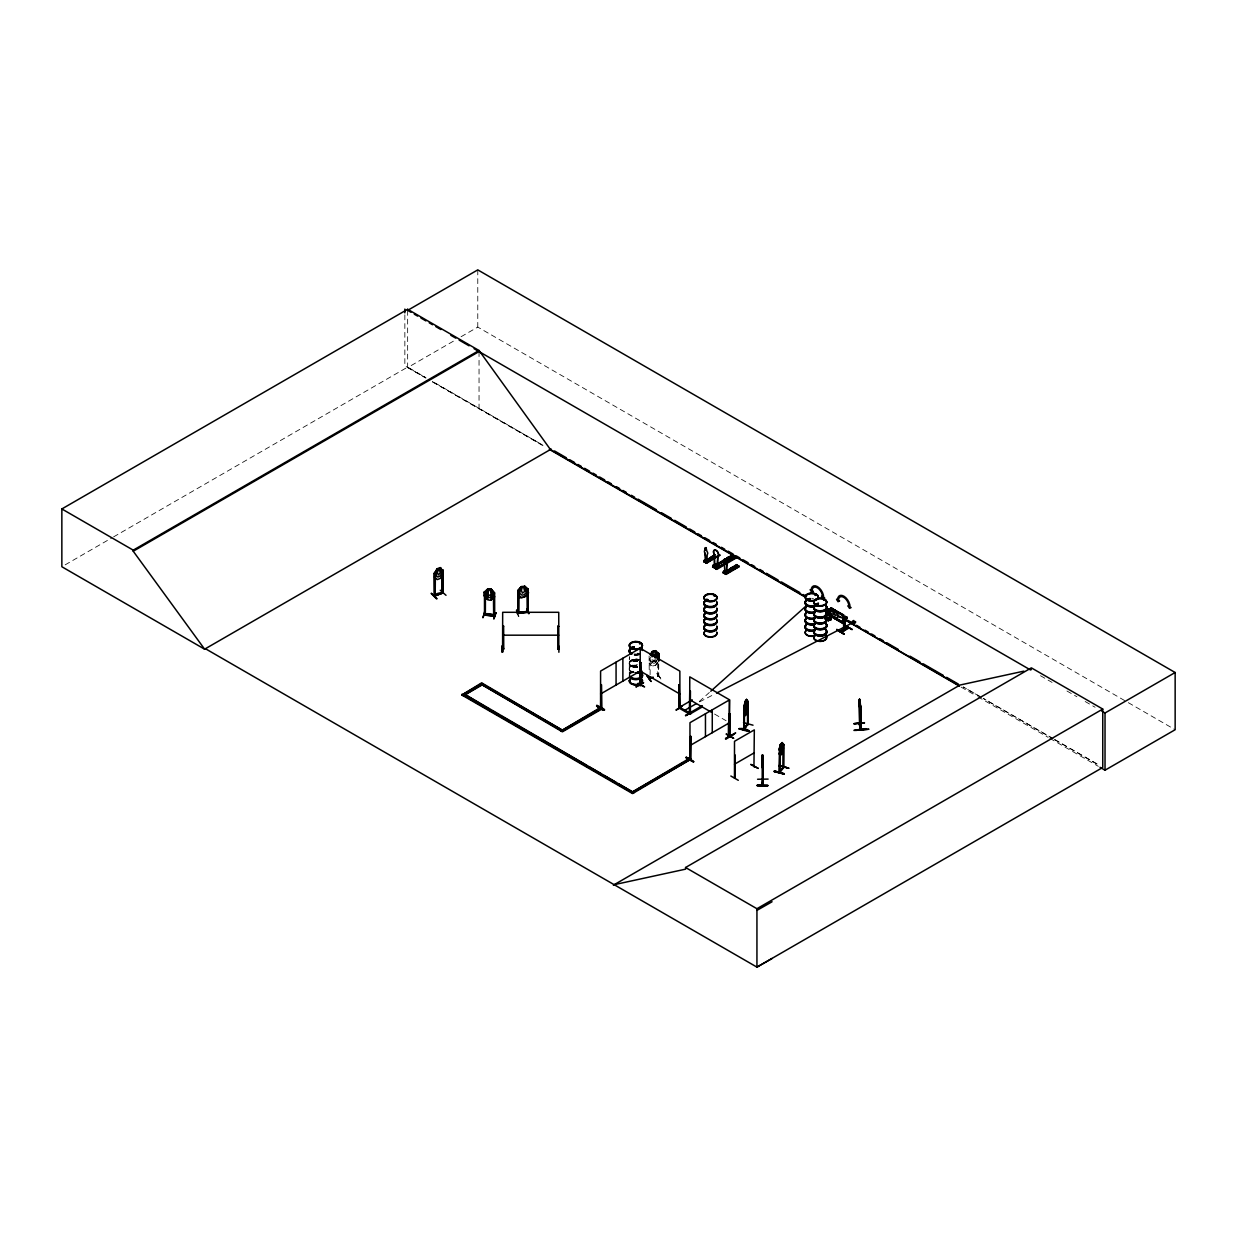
<?xml version="1.0" encoding="UTF-8"?>
<svg xmlns="http://www.w3.org/2000/svg" width="1237" height="1237" viewBox="0 0 1237 1237"><rect width="100%" height="100%" fill="white"/><g stroke="black" fill="none" stroke-linecap="round" stroke-linejoin="round"><path stroke-width="0.75" stroke-dasharray="5 3.75" d="M629.339 672.186L629.339 674.814L629.324 669.433M629.308 668.614L629.324 657.775L629.525 658.702M650.09 674.706L650.229 659.275M629.185 663.279L629.417 662.027M629.185 668.97L629.525 667.671A6.556 3.788 0 0 1 637.581 664.841M631.535 666.032L632.231 665.259M632.571 665.815L631.798 665.367L632.849 665.722M633.128 665.46L632.586 665.259M632.725 665.15L633.282 666.032M518.937 616.397L517.762 613.397M658.795 675.572L657.682 675.618L658.656 675.371M658.795 676.407L657.589 676.469L658.563 676.237L658.563 660.975M653.368 660.171L651.59 663.434L653.909 660.543L656.244 662.29L654.481 659.878M655.595 659.599L653.461 661.532L652.425 658.78M629.432 661.996L632.555 659.646L639.189 659.646A6.572 3.788 0 0 0 629.37 662.444A6.572 3.788 0 0 0 637.581 666.604M629.432 662.259L630.097 661.316M649.239 659.553L652.409 655.208M658.826 657.11L655.595 661.532L652.363 662.383L649.286 659.615M655.641 665.212L658.811 660.852L655.687 665.274L652.409 666.078C644.431 658.115 652.858 669.449 655.595 665.135M657.172 660.342L655.069 663.017L652.95 663.527L650.817 661.888L650.817 659.166M699.292 701.472L709.342 692.488M630.112 661.3L634.164 659.507L639.189 659.893M65.19 564.83L111.933 537.832M113.603 536.873L407.653 367.095L425.915 377.641M407.653 310.363L407.653 367.575L454.412 340.592M461.076 336.727L477.776 327.094L1126.644 701.719M699.57 701.874L714.878 693.957M631.69 665.32L633.421 665.738M633.081 666.032L631.906 666.248M656.816 673.423L661.316 678.974L656.692 673.516M657.775 675.85L658.625 675.649M657.868 675.819L658.764 676.453L658.702 661.177M634.164 659.537L635.88 659.414M635.88 666.99L637.596 666.851M632.571 666.728L637.596 667.114A6.572 3.788 0 0 1 629.37 662.924A6.572 3.788 0 0 1 639.173 660.141M635.88 667.207L630.112 665.058M660.867 679.005L656.692 673.036M632.555 666.728L629.432 664.114M657.728 676.67L657.682 661.192M425.667 377.78L404.855 365.812L404.855 314.755M432.332 381.615L542.115 444.748L432.563 381.475M981.606 697.482L963.314 686.952L981.559 697.498M1053.135 738.613L983.276 698.426L1052.95 738.721M1054.79 739.556L1099.708 765.394M1128.33 702.678L1175.15 729.722M1040.487 675.727L1052.068 682.407M1066.959 691.004L1076.901 696.74M1085.174 701.518L1095.101 707.255M1054.604 739.664L1099.43 765.548M407.653 367.575L425.915 378.12M432.563 381.955L545.996 447.438M961.087 687.092L976.148 695.797M977.833 696.756L1048.126 737.345M1049.796 738.319L1098.332 766.337M714.538 714.043L726.104 720.723M655.548 661.439L652.363 662.212M517.252 613.583L518.458 616.536M629.185 663.078L629.417 664.346M629.185 669.078L629.525 670.377M649.131 655.919L649.224 673.021M479.044 351.571L479.044 408.782M477.776 269.882L477.776 327.094M637.565 666.434A6.51 3.757 0 0 1 629.417 662.305A6.51 3.757 0 0 1 639.142 659.537M637.581 661.517A6.541 3.773 0 0 1 629.556 656.893M634.194 654.218A6.541 3.773 0 0 1 639.158 654.605M637.581 660.465A6.541 3.773 0 0 1 629.339 656.816M637.581 653.167A6.541 3.773 0 0 1 639.158 653.538M637.596 661.207A6.649 3.835 0 0 1 629.463 658.501M637.596 653.801A6.649 3.835 0 0 1 639.204 654.172A6.649 3.835 0 0 1 634.164 654.574M637.596 660.883A6.649 3.835 0 0 1 629.463 658.177M637.596 653.476A6.649 3.835 0 0 1 639.204 653.847M639.158 654.821A6.541 3.773 0 0 1 634.194 655.208M639.158 653.77A6.541 3.773 0 0 1 634.194 654.141M639.204 654.512A6.649 3.835 0 0 1 634.164 654.899M630.221 673.979A6.541 3.773 0 0 1 631.257 673.191M632.617 672.603A6.541 3.773 0 0 1 634.194 672.217A6.556 3.788 0 0 1 629.556 667.516M629.463 674.505A6.649 3.835 0 0 1 634.164 671.799M637.565 667.377A6.51 3.757 0 0 1 629.417 663.248A6.51 3.757 0 0 1 639.142 660.481M632.555 672.511A6.649 3.835 0 0 1 629.741 667.717A6.649 3.835 0 0 1 637.596 665.475M629.556 673.825A6.541 3.773 0 0 1 635.88 671.026M632.602 672.835A6.556 3.788 0 0 1 629.819 668.104A6.556 3.788 0 0 1 637.581 665.893M629.463 674.18A6.649 3.835 0 0 1 634.164 671.475M634.164 672.572A6.649 3.835 0 0 1 629.463 667.872A6.649 3.835 0 0 1 637.596 665.15M811.735 598.352A6.556 3.788 0 0 1 813.436 598.476"/><path stroke-width="1.5" d="M762.193 761.93L762.27 760.879M762.61 757.075L762.533 754.817L762.409 767.76L762.425 754.817L762.471 757.508M757.199 785.619C789.933 785.48 734.979 785.155 767.698 785.804M767.713 785.495L757.214 785.325M762.286 766.151L762.533 754.817M779.372 749.205L779.526 772.754L779.635 771.223M706.884 561.536L707.239 554.377A2.335 1.361 59.5 0 0 706.884 551.176L706.049 547.682M717.367 566.933L717.877 556.202A3.51 2.041 59.5 0 0 717.877 552.166A3.51 2.041 59.5 0 0 714.337 550.156A3.51 2.041 59.5 0 0 714.337 554.207L714.646 565.85M726.737 565.51L726.397 572.669L726.737 565.51A2.335 1.361 59.5 0 0 726.397 562.309L726.366 559.99L727.371 560.253M757.585 779.248L768.115 779.094M762.286 767.76L762.533 765.703M762.456 756.735L762.286 785.402L762.61 779.418M762.58 779.109L763.028 780.006L763.013 756.534M763.09 779.387L762.286 783.98M762.533 756.425L762.657 785.418L763.013 779.418M831.295 607.862L843.217 615.902L831.032 608.001L843.541 614.851C843.588 660.001 845.969 590.977 844.129 629.386M435.393 572.947L435.177 596.033M859.514 702.786L859.792 700.312L859.854 707.085L859.514 704.379M519.061 590.497L518.906 613.459M485.445 592.121L485.352 615.036M859.066 723.769L860.689 729.629L860.395 705.817L860.674 706.683M858.973 700.714L859.684 724.248L859.267 723.475M860.89 706.111L860.921 728.949M859.251 701.781L859.622 699.075L859.638 724.279M842.83 622.829L842.706 622.273M843.557 623.154L842.443 622.242M705.971 560.005C703.358 560.964 708.414 563.237 704.874 553.032A2.335 1.361 59.5 0 1 705.214 550.233L705.43 547.697M704.611 562.093L703.93 560.485C705.987 560.284 704.611 560.376 706.064 560.454M704.92 560.021L705.569 562.201L705.755 560.021M716.037 564.814L714.909 565.835L714.105 564.675L714.105 567.18M715.125 565.726C715.852 560.577 715.604 570.953 715.249 565.324M716.037 565.031L714.63 565.031M724.619 559.371L726.258 560.052M736.943 565.294L723.459 572.994L723.336 571.68C725.145 568.603 725.933 574.896 724.325 572.901L724.325 571.231C724.851 572.669 724.882 570.968 725.531 571.525M724.743 572.066L725.315 571.185L724.511 572.02M725.346 571.68L724.387 571.633L725.269 571.664M744.504 709.435L746.174 700.59M746.066 704.193L745.617 710.919L746.499 708.291L745.865 703.822M843.124 618.763L959.417 686.133M844.051 618.222L843.619 618.964M781.506 743.623L781.026 750.318L781.614 743.638M747.473 701.719L746.638 699.4L745.169 701.333L744.504 705.801L744.303 729.768L744.226 705.879M738.999 728.871C744.844 726.645 758.219 735.072 739.015 728.779M730.835 776.016L738.288 780.3M843.51 614.959L842.412 614.758L842.969 622.134M843.17 615.036L831.032 608.001M784.042 773.542C754.694 765.44 804.004 779.356 774.316 771.641M774.3 771.718L774.548 770.945M745.509 709.327L744.767 713.192L745.756 709.528L746.731 710.502L745.988 708.708M435.146 596.018L435.3 572.808L434.218 573.195L434.326 596.28L443.109 592.956M443.109 592.183L442.382 592.477M713.378 557.609L712.311 557.609M713.378 557.763L713.177 556.789M727.495 560.175L726.382 561.273L725.238 560.191M732.01 568.974L731.84 568.108M732.598 569.02L732.938 568.108L731.639 568.541M631.69 647.647L633.128 647.338M631.581 647.925L632.849 647.508M633.282 648.033L632.401 647.879M639.498 643.116L639.823 643.24M706.095 600.316L706.482 599.45M706.822 599.404L707.889 599.79M706.822 600.393L706.002 599.883M714.862 595.708L713.857 595.554M714.599 596.079L714.12 595.909M807.282 599.528L808.271 598.801M808.101 599.45L807.282 599.234M808.983 599.095L807.823 599.357M807.761 598.878L809.137 599.682M815.446 595.476L815.322 594.781M815.461 594.688L815.09 595.136M817.332 604.367L816.126 604.367M817.703 604.414L815.91 603.903M823.656 600.27L824.352 600.316M743.793 714.027L745.169 715.666C748.261 710.718 744.643 718.867 743.731 713.904L743.839 706.729L746.529 699.369L747.952 701.255L747.921 724.789L747.844 701.224M747.859 724.805L747.921 723.258L743.854 729.644L743.947 706.744L745.153 701.271M747.89 704.765L746.529 703.003L745.045 704.874L743.684 710.363L745.246 712.187L746.746 710.394L745.153 712.156M746.529 710.254L747.998 704.796L746.421 702.972L743.932 710.332M746.499 713.826L747.89 708.399M484.332 592.152L485.414 591.951L484.409 592.059M491.228 589.044L492.852 595.631L490.594 597.595L488.321 597.394L486.033 595.028L487.749 588.889L491.151 589.199L494.568 593.064L491.228 589.044L487.687 588.797L487.687 599.682C479.894 589.199 486.883 602.419 491.228 599.93M487.749 588.889L484.224 592.106L484.224 595.739M491.166 594.363L488.862 595.554L487.765 594.054L488.878 589.4M491.166 599.821L494.692 596.605L491.151 599.899L491.213 589.106M439.243 568.525L437.341 572.329L438.285 574.989L440.233 572.839L439.181 568.463M779.109 749.777L780.501 744.287L779.016 749.746L779.913 749.313L779.109 772.63L783.516 767.234M783.469 747.89L782.124 753.348L783.609 744.257C779.959 739.015 785.17 751.431 780.763 752.513L779.805 751.539M484.626 611.727L482.94 617.773L485.09 611.712M484.517 614.99C507.959 619.18 485.863 610.552 484.502 615.021L484.471 591.858M493.64 592.94L493.749 615.84M493.671 615.547L493.532 592.678M485.229 614.248L494.738 614.851M496.099 612.794L493.888 618.794L495.635 612.717M495.681 612.748L493.888 618.794M596.899 705.384C614.201 713.27 596.976 709.945 596.914 705.384M596.852 705.77L604.29 710.115M603.981 710.332L596.528 706.018M693.369 761.977C689.643 756.596 678.587 755.25 693.4 761.884M762.75 784.521L762.255 785.325M762.719 785.294L762.796 784.042M853.994 621.654C854.721 618.624 850.608 622.288 852.942 622.752M652.425 656.739L653.461 651.791L654.512 651.543L657.172 657.62M858.988 700.807L859.499 699.075L859.947 709.296L859.251 704.502M859.081 700.699L860.163 711.986L860.55 710.27M744.674 728.407C743.329 730.464 745.679 725.439 747.519 724.124M743.854 729.644L743.885 728.717M744.38 729.675L748.308 723.351M715.96 565.046L715.604 564.459M724.681 570.891L724.418 571.602M437.032 598.646L431.342 593.188M436.615 598.894L431.265 593.605M844.222 634.055L836.846 629.417M650.817 655.533L652.409 651.574L655.641 650.708L657.172 656.708M656.136 657.002L655.316 657.033M779.928 771.44L779.619 772.661M783.16 766.816L783.98 766.492L783.423 767.265M783.469 744.318L783.454 767.883L783.562 744.349M646.951 675.417L651.095 681.463M651.002 681.401L646.874 675.85M748.864 730.928L739.169 728.578L748.911 730.912M643.286 682.669L636.313 686.751M685.793 715.713L692.055 712.218M517.252 613.583L516.602 610.073L517.762 613.073M518.102 612.81L528.013 611.186M527.921 611.48L527.209 612.408L526.885 611.341M774.486 771.44L784.057 774.006M639.993 685.252L640.982 685.437L640.209 662.151L639.745 685.561C640.751 685.7 639.436 683.164 640.704 685.02M690.03 713.347L690.261 713.625M690.432 691.143L690.261 714.228L689.411 713.78L689.767 690.756L690.509 714.074L689.921 712.806M690.524 714.043L689.689 713.594M728.964 736.061L728.639 735.505M729.49 736.541L729.629 699.802L689.983 722.686L689.906 759.518L690.725 759.039M502.547 651.775L502.392 646.101M502.021 652.224L502.006 646.101M502.5 652.162L502.516 645.683L502.593 652.239M650.198 678.51L649.116 678.757L649.131 677.629L650.09 678.525L648.977 677.706L649.812 678.293M783.16 767.729L783.423 766.43M690.88 759.302L689.906 758.637L690.988 758.59M729.954 736.773L728.377 736.278L728.469 722.594M434.45 576.999L437.295 579.581L440.264 578.452L443.14 573.674L443.202 570.087L442.985 593.08M654.512 657.636L655.641 654.327L652.456 655.27M842.799 622.922L842.706 615.609M854.38 621.871C852.664 626.401 858.03 620.216 854.38 621.871L716.579 693.091M753.952 766.801L754.323 729.876L734.5 741.319L734.469 778.135M844.129 630.159L844.129 619.443L845.103 619.057L844.283 618.33L844.206 630.128L844.129 618.67M844.871 619.088L843.974 617.557L843.773 618.639M843.557 629.803L845.01 629.741M640.24 643.503L639.668 643.673M809.184 599.435L807.452 599.558M816.559 603.641C814.595 605.048 818.569 604.29 816.992 603.702M824.306 599.636L823.564 600.208M743.947 706.744L744.643 706.327L743.793 706.76M743.514 722.624L753.024 725.191M650.214 654.45L652.316 651.435L655.595 650.647L658.873 653.538L658.873 660.805M782.124 742.463L780.532 744.349L779.805 748.818L779.975 772.29M779.248 765.595L788.758 768.177L779.016 765.456M783.114 767.187L779.959 771.548M779.511 772.692L783.98 767.311M517.855 590.76L521.256 586.601L524.735 586.199L528.153 589.369L524.658 586.23M503.737 648.698L503.629 626.2L502.67 626.216L503.629 626.2M558.737 649.038L557.671 649.1L558.815 649.332L558.737 612.3L502.67 612.3L502.593 649.332L503.521 648.188M844.948 619.134L843.402 618.964M844.948 629.865L845.103 618.809M442.923 592.786L434.11 596.079L435.146 595.183M843.881 634.272L836.8 629.478M705.322 547.759L706.157 547.62M601.491 707.688L600.78 708.059L600.857 685.128M710.78 691.205L805.534 606.455M728.995 736.912L729.397 699.74L689.767 676.855L689.674 714.228L679.67 708.445L679.175 684.649L678.819 707.672L679.948 707.935L679.855 671.134L640.209 648.25L600.594 671.072L600.563 708.121L602.002 708.956L600.563 707.409L560.918 731.005L598.909 709.064M729.845 736.804L729.629 713.703L729.335 737.113M725.346 560.268L727.495 560.423M727.387 560.701L726.073 561.01M600.78 707.224L601.275 706.59L600.857 708.012L601.615 707.61L601.259 684.587M631.906 647.167L632.401 648.064M808.874 599.296L807.575 599.388M816.281 603.733L816.003 604.677L817.549 604.445A6.649 3.835 0 0 1 816.435 605.218M494.63 592.786L494.692 615.887L484.409 614.944M502.562 649.1L503.521 649.332M503.598 648.482L502.593 648.497M558.614 648.203L557.671 648.714M557.779 648.265L557.779 649.301M861.122 729.536L859.514 723.676M435.269 573.118L434.419 573.365L434.527 596.249M714.569 556.217L703.745 561.613L706.636 563.222L719.702 554.856L705.755 562.727L719.872 555.398M706.605 563.222L706.25 561.784L706.25 562.588M714.275 567.072L714.275 564.567L718.573 567.675L718.573 566.19L716.254 567.211L716.254 568.402L713.084 566.608L715.11 564.227L712.79 565.247L712.79 566.747L716.841 569.36L736.757 557.624L736.448 556.836L732.691 554.702L712.512 566.963L732.721 555.197L733.711 555.923L713.548 567.35M736.494 557.299L735.721 556.696L715.543 568.664L736.463 557.114L732.49 555.258M712.775 566.747L713.749 567.675M715.527 568.633L716.347 569.113L716.548 567.381L718.573 566.19M723.815 573.056L737.097 565.123L723.15 572.824L726.042 574.432L739.324 566.592L736.603 564.644C732.397 565.974 741.953 568.371 735.257 565.448M738.474 566.144L725.5 574.138M734.84 755.034L735.134 778.042M750.952 764.42L758.235 768.409M754.323 766.182L754.647 766.863M734.84 778.259L735.087 755.188M705.214 548.177L705.214 550.233M704.874 553.032L705.322 560.531L707.78 562.093L707.78 561.103L706.25 561.784M714.182 554.3A3.51 2.041 59.5 0 1 714.182 550.249A3.51 2.041 59.5 0 1 717.723 552.243A3.51 2.041 59.5 0 1 717.723 556.294L717.213 567.025L714.491 565.726L714.337 554.207M711.059 557.067C717.754 559.99 708.198 557.593 712.404 556.279L714.909 557.686M714.955 554.779L713.61 555.769M703.729 561.598L714.955 554.965M714.027 555.923L704.054 561.799L714.367 555.877M706.25 563.005L719.718 555.057M723.475 560.129C734.546 565 718.125 560.732 725.5 558.938L729.258 561.366L725.5 558.938M727.294 557.887C738.365 562.758 721.944 558.49 729.32 556.696L733.077 559.124L729.32 556.696M730.665 555.908C741.736 560.763 725.315 556.495 732.691 554.702M713.223 567.335L733.417 555.413M716.022 568.927L736.448 556.836M724.882 570.999L723.336 571.68M724.805 571.587L724.387 564.18A2.335 1.361 59.5 0 1 724.727 561.366L724.727 559.31M730.464 568.463L731.809 567.474L734.314 569.097L731.809 567.474M733.015 566.979L734.361 565.974L736.865 567.396M723.135 572.808L736.804 565.185M738.628 565.989L725.841 574.092L725.655 572.994L727.186 572.298L727.186 573.303L724.635 571.788M727.186 572.298L725.655 572.994M738.968 566.422L725.16 573.937L739.154 566.391M640.24 662.104L639.56 662.491M640.488 662.243L640.658 685.623L640.89 662.537M643.642 682.762L635.942 686.952M679.438 707.239L679.67 707.286M676.16 709.791L682.035 706.281M676.175 710.162L680.597 707.518M685.453 715.574L691.761 711.893L685.87 715.357M690.648 736.201L690.246 759.626L690.246 736.742M729.397 713.641L729.134 737.175M729.892 713.857L728.964 714.105M726.506 734.252L733.572 738.273M725.655 738.334C749.591 725.439 722.779 739.942 725.655 738.814M733.448 734.67L726.073 739.03M205.528 648.76L204.724 649.239L61.85 566.747L61.85 508.948L407.653 309.296L479.044 350.504L550.434 449.526L805.689 596.899M407.653 309.296L407.653 310.363L477.776 269.882L1175.15 672.511L1175.15 729.722L1105.028 770.203L1100.018 767.296M61.85 508.948L133.24 550.156L479.044 350.504M772.074 958.489L756.936 967.118L205.435 648.714L204.615 649.178L133.24 551.223L479.044 351.571M204.615 649.178L551.238 449.062M442.042 593.095L442.026 570.242C440.465 566.422 439.924 566.221 441.655 573.427L439.753 576.303L437.821 577.03L435.888 575.607L437.279 568.726L440.264 567.567M682.468 763.09L632.555 791.912L689.133 758.528L690.571 759.363L632.555 793.582L461.834 695.008L481.641 682.855L562.371 730.17L484.749 685.344M461.834 695.008L481.641 683.566L483.095 683.69L463.272 695.843M464.926 694.885L483.095 684.401M704.982 560.624L705.755 560.531L704.812 560.098M600.594 693.957L640.24 671.072L679.855 694.019M602.002 708.956L562.371 731.84L481.641 684.525L562.371 731.129L602.002 708.229M831.357 608.202L828.357 609.192M828.682 610.429L832.733 611.805L833.954 614.402L831.357 613.815L828.759 610.367M828.558 612.98C829.61 611.465 827.244 614.047 825.512 611.217M831.434 616.598L825.697 612.099M825.466 615.237L828.063 617.696L830.738 618.284L830.816 617.309M825.512 618.067L828.821 620.448L824.971 618.732M837.526 614.588L834.558 609.856L837.619 614.588M828.141 620.464L831.233 619.428L831.31 616.614M824.94 618.809L828.172 620.572M692.256 699.864L679.592 707.239L689.674 712.914L702.276 705.647L702.276 706.961L689.674 714.228M837.526 617.402L834.48 618.546L837.696 617.449L837.619 614.542M842.49 614.619L842.474 615.377M843.479 614.804L843.186 623.525L831.032 616.413L843.217 623.525M845.057 616.351L847.098 618.593L847.098 617.278L845.057 616.351L845.057 617.65L847.098 618.593M685.267 710.023L696.292 703.667M847.098 617.278L846.897 618.716M844.283 625.133L852.123 629.54L844.701 625.242M839.737 631.442L847.592 627.035L840.093 631.581M841.021 631.844L848.458 627.576M841.392 632.354L848.829 628.087M844.33 625.365L852.092 629.509M689.983 745.571L729.629 722.686M685.793 761.172L689.133 759.255L690.571 760.09M461.834 694.297L632.555 792.855L690.571 759.363M734.5 764.219L754.323 752.776M613.366 885.166L959.989 685.035L1023.849 671.15M614.17 884.687L685.561 869.163L685.561 867.508L1031.364 667.856L1102.755 709.064L1102.755 767.466L756.936 967.118L756.936 908.716L1102.755 709.064M1031.364 669.511L1030.56 669.99L474.065 348.695M1101.719 711.074L1105.028 712.991L1175.15 672.511M756.936 910.386L772.074 901.758M485.321 614.217L484.517 614.155M640.24 648.188L640.163 684.942L640.952 685.391M706.265 599.62L707.966 599.883L707.147 599.404M707.641 600.316L706.312 600.316M649.162 678.495L653.213 677.768M639.869 685.53L639.962 662.305L640.627 662.692M442.923 591.951L442.274 592.477M434.373 595.461C453.623 590.791 432.254 592.755 435.3 595.909M440.264 590.235L446.016 595.306M828.094 620.618L831.31 619.521L825.697 617.727M518.922 590.652L517.978 590.698L517.978 613.598M724.867 558.83L726.181 559.773M442.676 592.801L442.831 569.932M527.905 589.137L527.921 612.315L528.137 589.291L526.993 589.276L527.209 612.408M527.921 612.315L522.184 613.026M732.783 568.804L731.716 568.649M657.821 659.476L658.563 653.352L658.764 660.79M657.837 653.832L658.702 653.538M652.409 655.193L655.687 654.388L658.919 657.234L655.641 654.327M653.507 655.486L654.559 655.223M653.213 677.165L649.116 677.938M639.885 643.828L640.302 643.426M527.132 589.539L527.998 589.353M679.67 708.121L679.206 706.652M729.165 736.726L728.5 735.52M825.466 614.294L826.672 614.093L830.738 617.356M649.92 677.443L649.827 678.324M649.27 678.757L649.348 677.907M523.545 586.926L522.431 587.08L521.349 590.312L522.431 593.172L524.689 591.456L523.529 586.864M516.556 610.444L517.824 613.506L517.886 590.497L518.906 590.374M529.235 613.521L526.947 609.068L528.663 613.598M527.426 609.083L528.802 613.521M520.514 613.026L528.013 612.021M558.629 648.497L557.701 648.513M860.04 701.178L860.689 706.729M853.994 723.753L864.462 722.686L853.994 723.722M864.462 722.996L854.071 723.599M860.674 728.732L859.638 723.676M866.055 728.686C827.754 733.325 895.928 726.707 855.757 730.387M855.664 730.077L866.07 729.088M815.523 594.982L815.879 595.152M632.401 648.203L631.69 648.157M527.117 611.542L517.87 612.763M557.779 626.216L558.737 626.417L557.779 626.216L557.779 649.363M558.954 646.101L558.877 652.239M503.629 649.301L502.794 649.332M502.67 635.184L558.737 635.184M762.487 756.07L762.317 765.054L762.239 764.203M488.862 589.461L490.007 589.554L491.166 592.755M828.264 609.238L833.707 610.985L835.578 615.794L833.707 616.598L831.357 615.237L828.264 612.052L828.264 609.099M442.227 593.296L442.243 570.195M859.56 722.825L859.019 723.769M746.421 702.972L747.179 708.492L745.385 713.115L744.504 712.156M745.045 704.874L745.617 707.286L746.066 700.575M780.624 744.38L782.016 753.318M779.016 753.379L780.624 755.08C784.072 750.117 779.805 758.497 779.063 753.287M779.063 765.796L788.789 768.208M725.794 561.196L725.207 560.376M831.233 619.567L831.218 615.701M733.015 566.778L735.52 568.185M730.464 568.278L732.969 569.685M703.93 560.485L704.131 561.382M638.199 683.257L644.585 686.906L637.905 683.566M750.797 764.497L758.219 768.393M407.653 310.363L410.978 312.281M414.302 314.198L417.627 316.115M420.936 318.033L425.915 320.909M429.239 322.826L432.563 324.743M435.888 326.661L440.867 329.537M450.825 335.289L455.804 338.165M459.128 340.082L469.086 345.819M843.773 617.68L844.794 618.036M554.578 450.979L566.252 457.721M569.592 459.654L574.602 462.545M577.926 464.463L581.266 466.395M584.606 468.313L589.616 471.204M592.956 473.137L596.28 475.07M599.62 476.987L604.63 479.879M607.97 481.812L611.294 483.729M616.304 486.62L619.644 488.553M622.984 490.47L626.309 492.403M631.318 495.295L634.658 497.212M637.998 499.145L656.352 509.737M661.347 512.628L671.366 518.411M674.691 520.329L686.38 527.07M689.705 529.003L694.715 531.895M698.055 533.812L701.394 535.745M704.734 537.678L709.729 540.554M713.069 542.486L716.409 544.419M721.403 547.295L724.743 549.228M728.083 551.161L733.093 554.052M736.432 555.97L739.757 557.902M743.097 559.82L748.107 562.711M751.447 564.644L754.771 566.561M759.781 569.453L763.121 571.386M766.461 573.303L778.135 580.045M781.475 581.978L799.829 592.569M803.153 594.502L806.493 596.42M826.517 607.985L829.857 609.918M848.211 620.51L853.205 623.402M856.545 625.319L859.885 627.252M864.879 630.143L868.219 632.061M871.559 633.993L874.899 635.911M879.909 638.802L883.233 640.735M886.573 642.652L898.248 649.41M909.937 656.151L919.941 661.919M923.281 663.852L943.305 675.402M946.63 677.335L958.319 684.076M825.697 608.449L829.037 610.382M837.387 615.191L959.17 685.514M549.336 449.371L805.426 597.224M837.233 615.593L840.572 617.526M825.775 610.289L828.821 612.052M825.017 610.119L828.558 612.191M824.94 610.166L828.141 612.021L831.403 616.675M832.81 616.366L843.557 622.567L831.032 615.639M825.775 618.701L828.821 620.448M689.767 699.74L711.229 712.141M489.62 709.373L464.71 694.297L634.009 792.747L619.072 784.119M492.929 711.29L497.908 714.166M501.232 716.084L585.874 764.961M589.199 766.878L600.811 773.573M604.135 775.491L615.748 782.201M685.561 867.508L756.936 908.716M517.978 594.348L521.303 597.394L524.735 597.084C535.636 583.818 520.375 605.883 517.855 594.394M744.504 708.523L745.385 709.481L747.179 704.858L746.499 699.493M817.703 604.12L817.085 603.811A6.541 3.773 0 0 1 818.507 603.378M828.094 611.99L831.326 616.722M485.492 613.969L485.461 615.052M524.689 586.292L526.359 592.368L524.132 594.827L521.906 595.121L519.648 593.265L521.256 586.601L517.886 590.497M654.512 655.177L655.595 658.007M1105.028 712.991L1105.028 770.203M860.395 705.817L860.55 729.521M828.558 619.83L828.558 620.603M783.516 744.226L783.454 767.883M747.519 701.364L747.519 724.712M733.618 738.288L726.15 734.02M727 572.19L727 572.994L724.217 571.308L724.217 572.978M726.289 560.315L726.289 562.371M718.28 566.02L718.28 567.211M712.265 709.822L712.265 732.706M705.461 713.749L705.461 736.633M690.911 736.355L690.911 759.332M679.175 684.649L679.175 707.533M658.563 653.352L658.563 657.156M622.876 658.208L622.876 681.092M616.072 662.151L616.072 685.035M601.522 684.741L601.522 707.719M404.855 309.08L404.855 312.868M133.24 550.156L133.24 551.223M716.872 608.79A6.649 3.835 0 0 1 709.59 613.598A6.649 3.835 0 0 1 704.703 607.862M716.78 609.176A6.541 3.773 0 0 1 709.605 613.892A6.541 3.773 0 0 1 704.781 608.264M716.764 614.093A6.525 3.773 0 0 1 709.605 618.809A6.525 3.773 0 0 1 704.796 613.181M716.764 614.511A6.525 3.773 0 0 1 709.605 619.227A6.525 3.773 0 0 1 704.796 613.598M716.872 602.481A6.649 3.835 0 0 1 709.59 607.274A6.649 3.835 0 0 1 704.703 601.553M716.78 608.109A6.556 3.788 0 0 1 709.59 612.841A6.556 3.788 0 0 1 704.781 607.197M716.78 602.852A6.556 3.788 0 0 1 709.59 607.583A6.556 3.788 0 0 1 704.781 601.94M716.872 608.465A6.649 3.835 0 0 1 709.59 613.258A6.649 3.835 0 0 1 704.703 607.537M716.872 602.156A6.649 3.835 0 0 1 709.59 606.95A6.649 3.835 0 0 1 704.703 601.228M716.78 601.8A6.556 3.788 0 0 1 709.59 606.532A6.556 3.788 0 0 1 704.781 600.888M716.872 626.788A6.649 3.835 0 0 1 709.59 631.581A6.649 3.835 0 0 1 704.703 625.86M716.78 627.174A6.541 3.773 0 0 1 709.605 631.891A6.541 3.773 0 0 1 704.781 626.262M716.764 632.092A6.525 3.773 0 0 1 709.605 636.808A6.525 3.773 0 0 1 704.796 631.179M716.764 615.036A6.525 3.773 0 0 1 709.605 619.752A6.525 3.773 0 0 1 704.796 614.124M716.78 632.478A6.541 3.773 0 0 1 709.605 637.194A6.541 3.773 0 0 1 704.781 631.566M716.795 614.727A6.572 3.788 0 0 1 709.59 619.474A6.572 3.788 0 0 1 704.765 613.815M716.872 620.479A6.649 3.835 0 0 1 709.59 625.273A6.649 3.835 0 0 1 704.703 619.551M716.78 626.108A6.556 3.788 0 0 1 709.59 630.839A6.556 3.788 0 0 1 704.781 625.195M716.78 620.85A6.556 3.788 0 0 1 709.59 625.582A6.556 3.788 0 0 1 704.781 619.938M716.872 626.463A6.649 3.835 0 0 1 709.59 631.257A6.649 3.835 0 0 1 704.703 625.535M716.872 620.154A6.649 3.835 0 0 1 709.59 624.948A6.649 3.835 0 0 1 704.703 619.227M716.78 619.799A6.556 3.788 0 0 1 709.59 624.53A6.556 3.788 0 0 1 704.781 618.887M631.179 653.909A6.649 3.835 0 0 1 630.128 649.27M631.179 648.482A6.649 3.835 0 0 1 634.164 647.477M641.632 649.27A6.649 3.835 0 0 1 642.297 650.198M631.241 654.234A6.556 3.788 0 0 1 630.205 649.657M631.241 648.884A6.556 3.788 0 0 1 634.179 647.894M631.179 653.569A6.649 3.835 0 0 1 630.128 648.946M631.179 648.142A6.649 3.835 0 0 1 634.164 647.152M641.632 648.946A6.649 3.835 0 0 1 642.297 649.873M632.602 653.77A6.556 3.788 0 0 1 630.205 648.605M631.241 647.817A6.556 3.788 0 0 1 634.179 646.843M641.555 648.605A6.556 3.788 0 0 1 642.436 650.492M641.57 679.268A6.572 3.788 0 0 1 635.88 684.942A6.572 3.788 0 0 1 630.19 679.268M641.555 673.979A6.541 3.773 0 0 1 638.385 679.36A6.541 3.773 0 0 1 629.556 676.84M641.632 673.253A6.649 3.835 0 0 1 638.431 678.726A6.649 3.835 0 0 1 629.463 676.175M641.555 672.928A6.541 3.773 0 0 1 638.385 678.293A6.541 3.773 0 0 1 629.556 675.789M641.632 673.577A6.649 3.835 0 0 1 639.204 678.819A6.649 3.835 0 0 1 630.128 677.412M641.555 671.444A6.541 3.773 0 0 1 635.88 673.33M641.632 670.779A6.649 3.835 0 0 1 635.88 672.696M640.503 671.165A6.541 3.773 0 0 1 637.581 672.139M641.632 671.103A6.649 3.835 0 0 1 635.88 673.021M825.96 612.114A6.649 3.835 0 0 1 820.208 617.866A6.649 3.835 0 0 1 814.441 612.114M825.868 612.501A6.541 3.773 0 0 1 820.208 618.175A6.541 3.773 0 0 1 814.534 612.501M825.852 617.449A6.51 3.757 0 0 1 820.208 623.092A6.51 3.757 0 0 1 814.564 617.449M825.868 617.804A6.541 3.773 0 0 1 820.208 623.479A6.541 3.773 0 0 1 814.534 617.804M825.96 605.79A6.649 3.835 0 0 1 820.208 611.542A6.649 3.835 0 0 1 814.441 605.79M825.868 611.449A6.541 3.773 0 0 1 820.208 617.108A6.541 3.773 0 0 1 814.534 611.449M825.883 606.192A6.556 3.788 0 0 1 820.208 611.867A6.556 3.788 0 0 1 814.518 606.192M825.96 611.774A6.649 3.835 0 0 1 820.208 617.541A6.649 3.835 0 0 1 814.441 611.774M825.96 605.465A6.649 3.835 0 0 1 820.208 611.217A6.649 3.835 0 0 1 814.441 605.465M825.868 605.125A6.541 3.773 0 0 1 820.208 610.8A6.541 3.773 0 0 1 814.534 605.125M825.96 630.097A6.649 3.835 0 0 1 820.208 635.864A6.649 3.835 0 0 1 814.441 630.097M825.868 630.499A6.541 3.773 0 0 1 820.208 636.174A6.541 3.773 0 0 1 814.534 630.499M825.852 635.447A6.51 3.757 0 0 1 820.208 641.091A6.51 3.757 0 0 1 814.564 635.447M825.852 618.376A6.51 3.757 0 0 1 820.208 624.02A6.51 3.757 0 0 1 814.564 618.376M825.868 635.803A6.541 3.773 0 0 1 820.208 641.477A6.541 3.773 0 0 1 814.534 635.803M825.883 618.036A6.572 3.788 0 0 1 820.208 623.726A6.572 3.788 0 0 1 814.518 618.036M825.96 623.788A6.649 3.835 0 0 1 820.208 629.54A6.649 3.835 0 0 1 814.441 623.788M825.868 629.447A6.541 3.773 0 0 1 820.208 635.107A6.541 3.773 0 0 1 814.534 629.447M825.883 624.19A6.556 3.788 0 0 1 820.208 629.865A6.556 3.788 0 0 1 814.518 624.19M825.96 629.772A6.649 3.835 0 0 1 820.208 635.54A6.649 3.835 0 0 1 814.441 629.772M825.96 623.463A6.649 3.835 0 0 1 820.208 629.216A6.649 3.835 0 0 1 814.441 623.463M825.868 623.123A6.541 3.773 0 0 1 820.208 628.798A6.541 3.773 0 0 1 814.534 623.123M815.059 612.47A6.649 3.835 0 0 1 807.034 611.851A6.649 3.835 0 0 1 805.983 607.212M815.013 612.779A6.541 3.773 0 0 1 807.112 612.176A6.541 3.773 0 0 1 806.076 607.614M815.028 617.866A6.572 3.788 0 0 1 807.096 617.263A6.572 3.788 0 0 1 806.045 612.686M815.028 618.083A6.572 3.788 0 0 1 807.096 617.479A6.572 3.788 0 0 1 806.045 612.903M817.487 604.738A6.649 3.835 0 0 1 816.435 605.542M815.059 606.145A6.649 3.835 0 0 1 807.034 605.542A6.649 3.835 0 0 1 805.983 600.904M807.034 600.115A6.649 3.835 0 0 1 810.019 599.11M815.013 611.712A6.541 3.773 0 0 1 807.112 611.124A6.541 3.773 0 0 1 806.076 606.563M817.41 605.079A6.541 3.773 0 0 1 816.358 605.867M815.013 606.455A6.541 3.773 0 0 1 807.112 605.867A6.541 3.773 0 0 1 806.076 601.306M807.112 600.517A6.541 3.773 0 0 1 810.049 599.543M815.059 612.129A6.649 3.835 0 0 1 807.034 611.526A6.649 3.835 0 0 1 805.983 606.888M815.059 605.821A6.649 3.835 0 0 1 807.034 605.218A6.649 3.835 0 0 1 805.983 600.579M807.034 599.79A6.649 3.835 0 0 1 810.019 598.785M818.059 603.115A6.541 3.773 0 0 1 816.358 604.8M815.013 605.403A6.541 3.773 0 0 1 807.112 604.8A6.541 3.773 0 0 1 806.076 600.239M807.112 599.466A6.541 3.773 0 0 1 810.049 598.476M815.059 630.453A6.649 3.835 0 0 1 807.034 629.849A6.649 3.835 0 0 1 805.983 625.211M815.013 630.777A6.541 3.773 0 0 1 807.112 630.174A6.541 3.773 0 0 1 806.076 625.613M814.997 635.694A6.525 3.773 0 0 1 807.127 635.091A6.525 3.773 0 0 1 806.076 630.545M814.997 618.655A6.525 3.773 0 0 1 807.127 618.052A6.525 3.773 0 0 1 806.076 613.506M815.028 635.864A6.572 3.788 0 0 1 807.096 635.261A6.572 3.788 0 0 1 806.045 630.669M815.028 618.345A6.572 3.788 0 0 1 807.096 617.742A6.572 3.788 0 0 1 806.045 613.165M815.059 624.144A6.649 3.835 0 0 1 807.034 623.541A6.649 3.835 0 0 1 805.983 618.902M815.013 629.71A6.541 3.773 0 0 1 807.112 629.123A6.541 3.773 0 0 1 806.076 624.561M815.013 624.453A6.541 3.773 0 0 1 807.112 623.865A6.541 3.773 0 0 1 806.076 619.304M815.059 630.128A6.649 3.835 0 0 1 807.034 629.525A6.649 3.835 0 0 1 805.983 624.886M815.059 623.819A6.649 3.835 0 0 1 807.034 623.216A6.649 3.835 0 0 1 805.983 618.577M815.013 623.402A6.541 3.773 0 0 1 807.112 622.799A6.541 3.773 0 0 1 806.076 618.237M686.257 757.369L693.71 761.698L686.257 757.369M836.8 629.71L844.175 634.086L836.784 629.757M437.233 568.649L434.357 573.427L437.295 568.695M813.157 591.363L811.642 592.167L810.142 589.632L811.178 590.219A8.829 5.103 60 0 1 817.425 586.616A8.829 5.103 60 0 1 823.672 597.44L824.708 598.028L823.1 598.785L821.507 596.188L822.528 596.775A7.376 4.252 60 0 0 817.317 587.761A7.376 4.252 60 0 0 812.106 590.76L813.157 591.363M839.536 600.919L838.037 601.723L836.537 599.187L837.573 599.775A8.829 5.103 60 0 1 843.82 596.172A8.829 5.103 60 0 1 850.066 606.996L851.087 607.583L849.494 608.341L847.902 605.743L848.922 606.331A7.376 4.252 60 0 0 843.711 597.316A7.376 4.252 60 0 0 838.5 600.316L839.536 600.919M707.193 600.749A6.525 3.773 0 0 0 716.981 597.486A6.525 3.773 0 0 0 707.193 594.224A6.525 3.773 0 0 0 707.193 600.749M707.193 601.275A6.525 3.773 0 0 0 716.981 598.012A6.525 3.773 0 0 0 707.193 594.75A6.525 3.773 0 0 0 707.193 601.275M707.162 600.996A6.572 3.788 0 0 0 717.027 597.703A6.572 3.788 0 0 0 707.162 594.425A6.572 3.788 0 0 0 707.162 600.996M632.602 648.497A6.572 3.788 0 0 0 642.451 645.219A6.572 3.788 0 0 0 632.602 641.926A6.572 3.788 0 0 0 632.602 648.497M632.617 649.008A6.525 3.773 0 0 0 642.405 645.745A6.525 3.773 0 0 0 632.617 642.482A6.525 3.773 0 0 0 632.617 649.008M632.602 648.698A6.572 3.788 0 0 0 642.451 645.42A6.572 3.788 0 0 0 632.602 642.127A6.572 3.788 0 0 0 632.602 648.698M635.88 684.571A6.525 3.773 0 0 0 641.539 678.927A6.572 3.788 0 0 1 635.88 684.741A6.572 3.788 0 0 1 630.19 679.051A6.525 3.773 0 0 0 635.88 684.571M816.915 605.218A6.572 3.788 0 0 0 826.764 601.94A6.572 3.788 0 0 0 816.915 598.662A6.572 3.788 0 0 0 816.915 605.218M816.946 605.527A6.51 3.757 0 0 0 826.718 602.264A6.51 3.757 0 0 0 816.946 599.002A6.51 3.757 0 0 0 816.946 605.527M815.585 604.939A6.525 3.773 0 0 0 826.502 603.254A6.525 3.773 0 0 0 818.507 598.631A6.525 3.773 0 0 0 815.585 604.939M808.457 600.115A6.556 3.788 0 0 0 818.291 596.837A6.556 3.788 0 0 0 808.457 593.544A6.556 3.788 0 0 0 808.457 600.115M808.472 600.641A6.51 3.757 0 0 0 818.26 597.378A6.51 3.757 0 0 0 808.472 594.116A6.51 3.757 0 0 0 808.472 600.641M808.457 600.332A6.572 3.788 0 0 0 818.306 597.054A6.572 3.788 0 0 0 808.457 593.76A6.572 3.788 0 0 0 808.457 600.332"/></g></svg>
